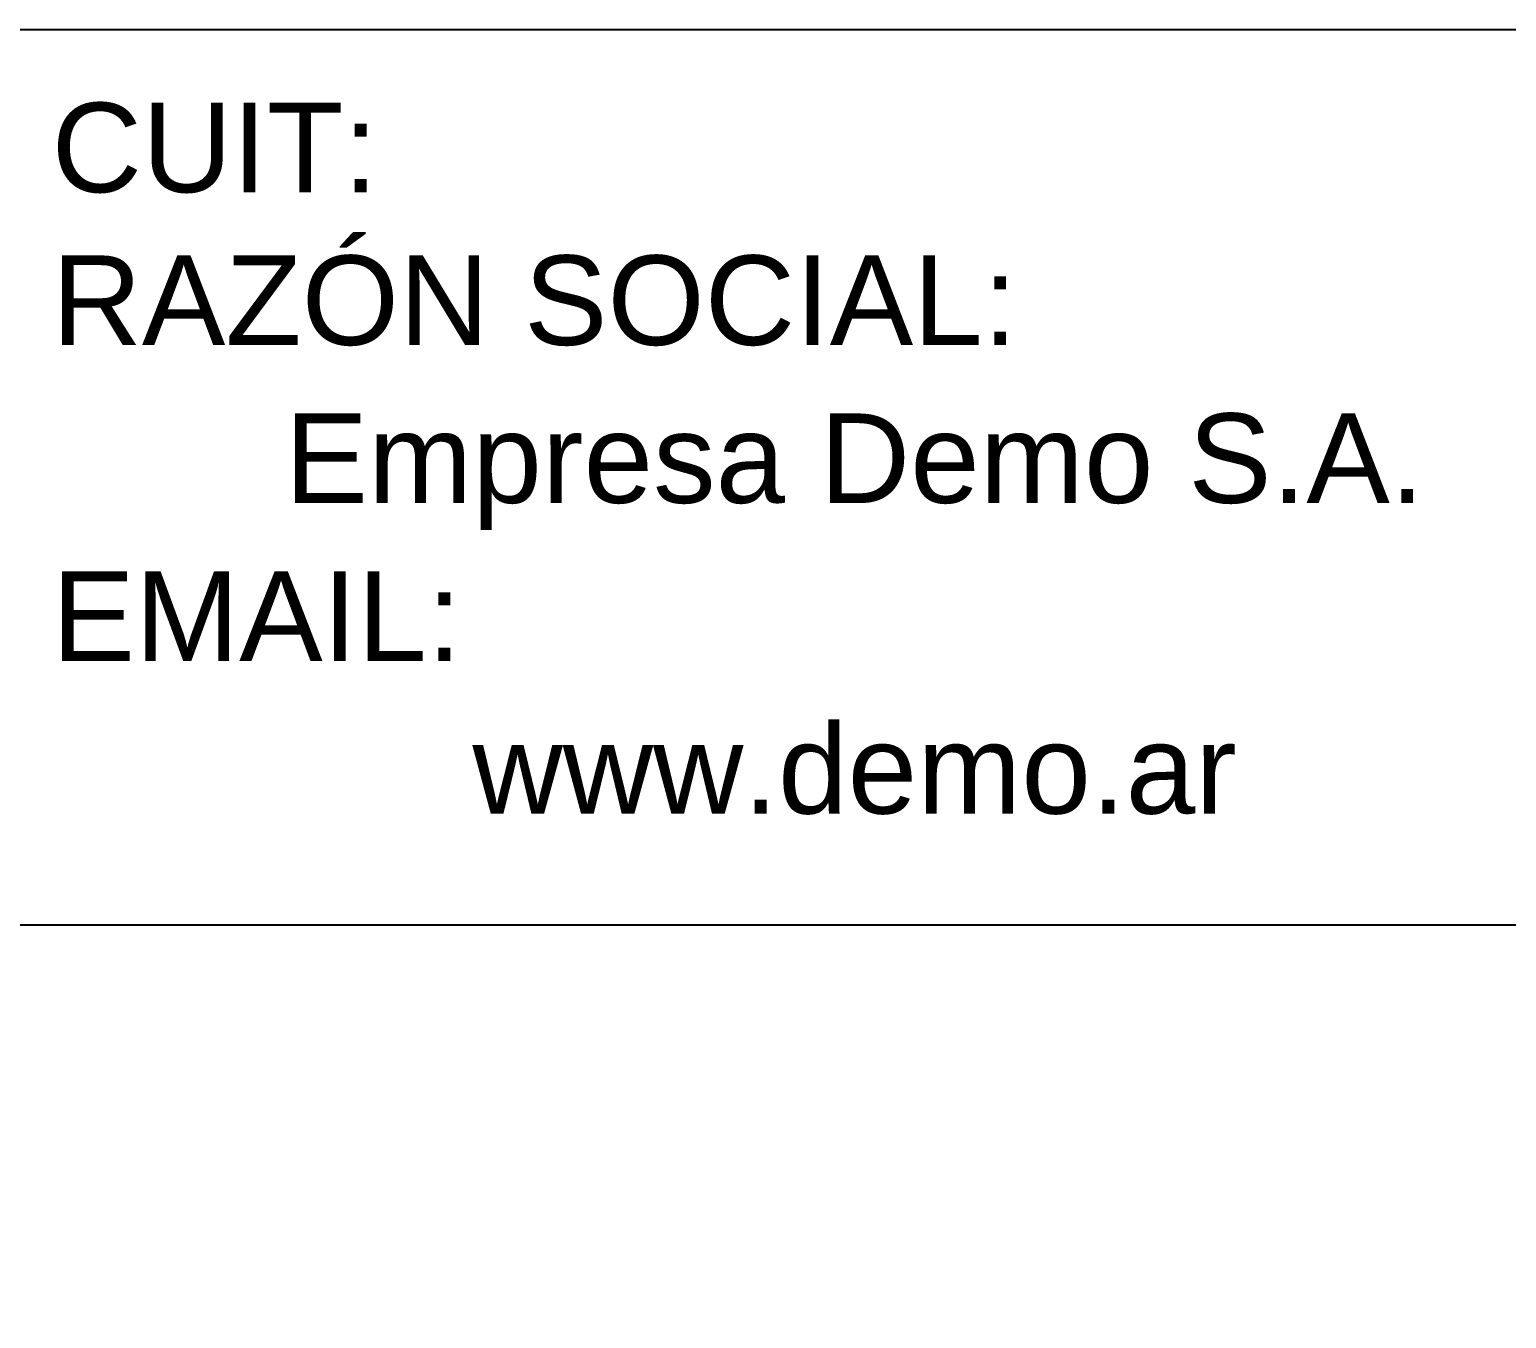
# Model space of a CAD drawing. Header units: millimetres. Extents: x 0 to 1189, y 0 to 841.
# Drawn here: x 1078.12 to 1106.16, y 51.52 to 76 of the extents above; entities that cross this region are included whole.
import ezdxf
from ezdxf.enums import TextEntityAlignment as Align

# ---------------------------------------------------------------- set-up
doc = ezdxf.new("R2010")
doc.units = ezdxf.units.MM
doc.styles.add('ARIAL', font='arial.ttf')

msp = doc.modelspace()

# ---------------------------------------------------------------- linework, layer by layer
msp.add_line((989, 59), (1164, 59))
msp.add_lwpolyline([(989, 76), (1164, 76), (1164, 25), (989, 25)], close=True)

# ---------------------------------------------------------------- texts
at = {"style": 'ARIAL'}
for s, p in [('CUIT:', (1078.539, 72.4)), ('RAZÓN SOCIAL:', (1078.539, 69.5)), ('EMAIL:', (1078.539, 63.5))]:
    msp.add_text(s, height=1.7, dxfattribs=at).set_placement(p, align=Align.BOTTOM_LEFT)
for s, p in [('Empresa Demo S.A.', (1093.787, 66.5)), ('www.demo.ar', (1093.787, 60.6))]:
    msp.add_text(s, height=1.7, dxfattribs=at).set_placement(p, align=Align.BOTTOM_CENTER)

doc.saveas('drawing.dxf')
